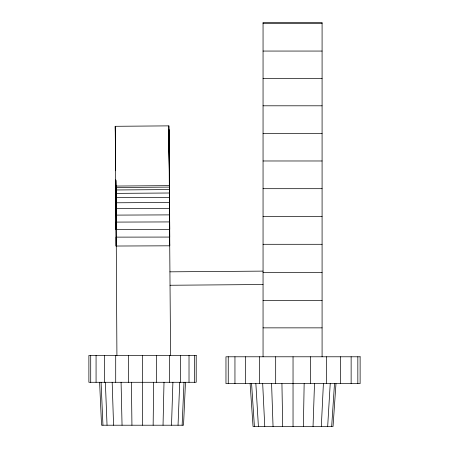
<?xml version="1.0" encoding="UTF-8"?>
<svg xmlns="http://www.w3.org/2000/svg" width="449" height="449" viewBox="0 0 449 449"><rect width="100%" height="100%" fill="white"/><g stroke="black" fill="none" stroke-linecap="round" stroke-linejoin="round"><path stroke-width="0.67" d="M153.148 425.214L153.653 382.284M303.395 426.55L304.153 383.62M163.038 425.214L164.008 382.284M171.524 425.214L172.899 382.284M313.037 426.55L314.508 383.62M178.04 425.214L179.723 382.284M182.137 425.214L184.011 382.284M185.471 382.284L183.529 425.214L101.553 425.214L99.611 382.284M321.321 426.55L323.398 383.62M327.675 426.55L330.223 383.62M331.671 426.55L334.511 383.62M335.975 383.62L333.035 426.55L253.051 426.55L250.11 383.62M115.735 180.049L115.881 197.672L169.542 197.33L169.026 129.845L169.587 202.482L115.926 202.785L115.78 189.972L115.202 126.298L168.863 125.872L169.587 185.145M115.679 180.537L115.719 187.519L169.38 187.104L169.324 185.633L115.662 186.06L115.78 189.972L169.436 189.573M169.93 271.836L263.052 271.112M170.036 285.255L263.052 284.526M115.831 193.379L169.492 193.003L169.026 129.845M115.971 208.633L169.632 208.37M169.666 214.886L116.005 215.105L115.775 179.942M115.808 180.515L116.067 246.03L169.728 245.811L169.643 199.154M116.05 229.473L169.711 229.36L169.688 221.924L116.027 222.092L116.05 229.473L115.797 180.285M263.052 23.438L322.085 23.438M263.052 51.057L322.085 51.057M263.052 78.367L322.085 78.367M263.052 105.801L322.085 105.801M263.052 133.342L322.085 133.342M263.052 160.978L322.085 160.978M263.052 188.687L322.085 188.687M263.052 216.463L322.085 216.463M263.052 244.295L322.085 244.295M263.052 272.408L322.085 272.408M263.052 300.392L322.085 300.392M263.052 327.86L322.085 327.86M251.575 383.62L254.415 426.55M255.863 383.62L258.411 426.55M262.687 383.62L264.764 426.55M101.076 382.284L102.95 425.214M115.202 126.298L115.618 144.6M105.363 382.284L107.042 425.214M271.578 383.62L273.048 426.55M112.183 382.284L113.558 425.214M121.078 382.284L122.049 425.214M281.933 383.62L282.69 426.55M131.428 382.284L131.933 425.214M168.863 125.872L169.324 185.633M169.711 243.863L170.581 355.451M115.618 164.626L115.365 130.261L115.618 170.76M116.92 355.451L115.926 185.358M169.138 134.762L169.711 229.36M115.477 135.16L115.618 156.69M115.618 147.536L115.589 141.957L115.618 148.254M169.245 141.587L169.722 237.072L116.061 237.128L116.067 246.03M169.346 150.202L169.492 185.791M169.498 187.884L169.728 245.811M357.836 356.787L357.836 383.62M351.135 356.787L351.135 383.62M340.477 356.787L340.477 383.62M326.58 356.787L326.58 383.62M322.085 356.787L322.085 22.45L263.052 22.45L263.052 356.787M310.405 356.787L310.405 383.62M293.04 356.787L293.04 426.55M275.68 356.787L275.68 383.62M259.5 356.787L259.5 383.62M245.609 356.787L245.609 383.62M234.95 356.787L234.95 383.62M228.249 356.787L228.249 383.62M194.378 355.451L194.378 382.284M189.018 355.451L189.018 382.284M180.487 355.451L180.487 382.284M169.374 355.451L169.374 382.284M156.432 355.451L156.432 382.284M142.541 355.451L142.541 425.214M128.655 355.451L128.655 382.284M115.707 355.451L115.707 382.284M104.595 355.451L104.595 382.284M96.069 355.451L96.069 382.284M90.709 355.451L90.709 382.284M196.207 355.451L88.88 355.451L88.88 382.284L196.207 382.284L196.207 355.451M360.12 356.787L225.965 356.787L225.965 383.62L360.12 383.62L360.12 356.787"/></g></svg>
